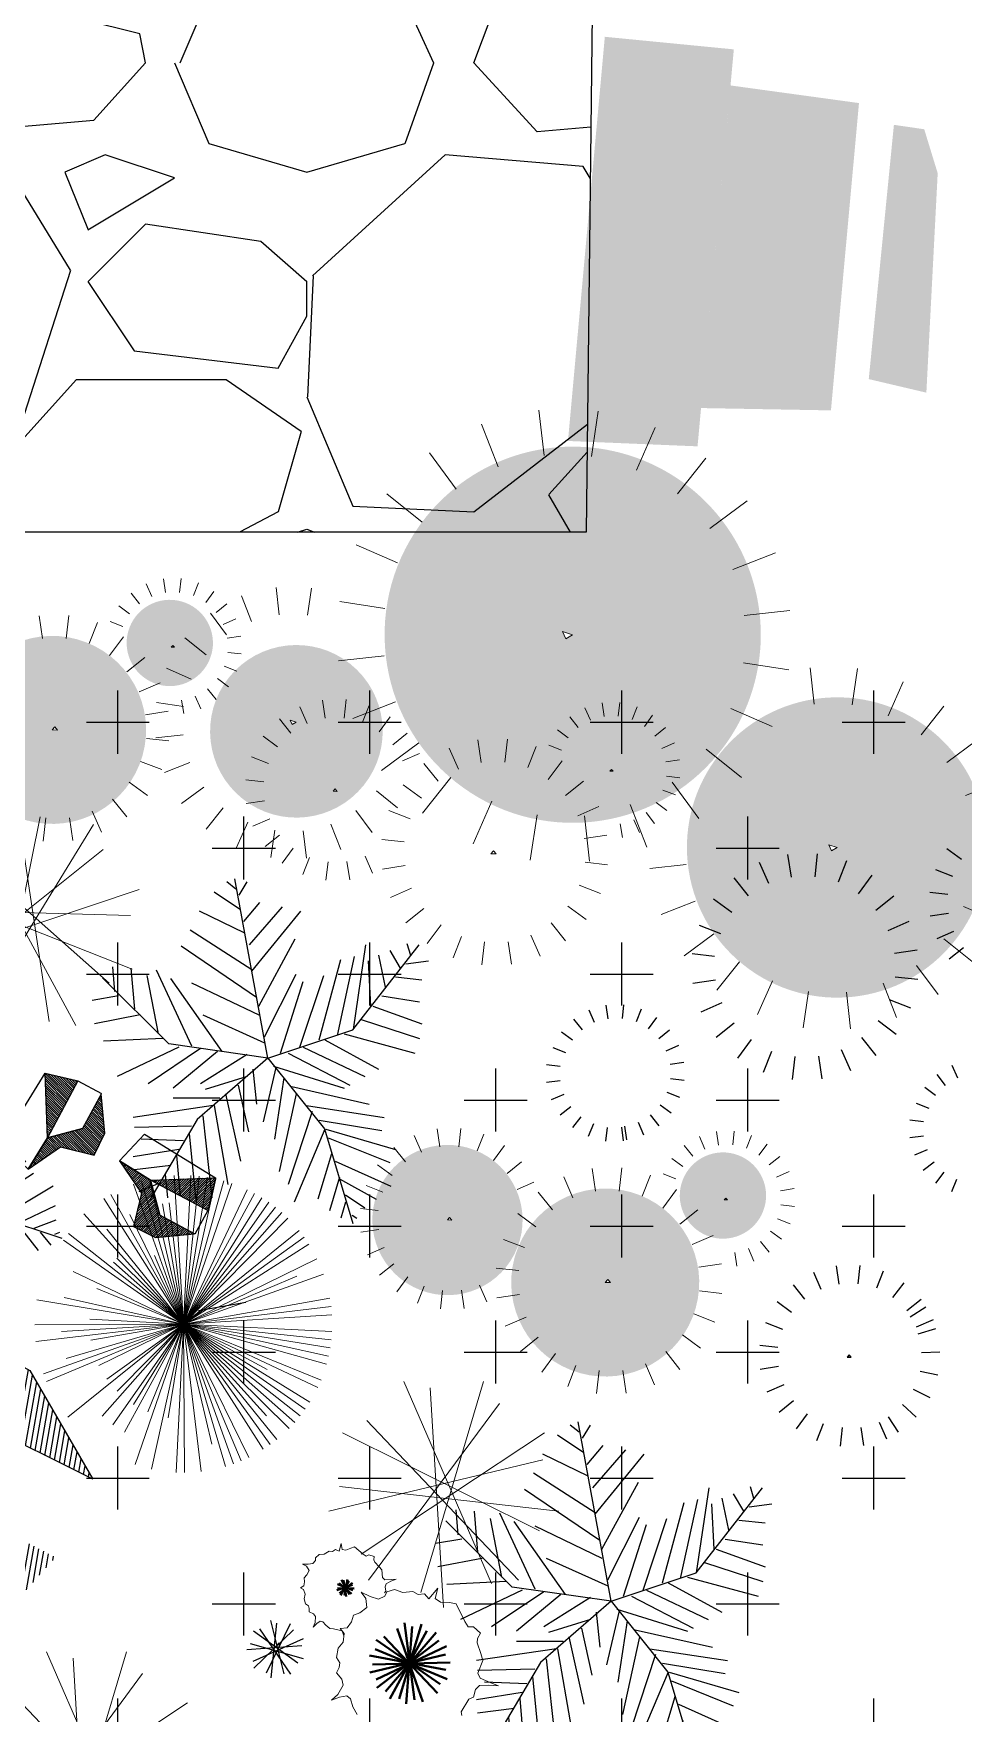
# Model space of a CAD drawing. Header units: millimetres. Extents: x 1933 to 24107, y 1228 to 18074.
# Drawn here: x 12309 to 13744, y 3024 to 5617 of the extents above; entities that cross this region are included whole.
import ezdxf

# ---------------------------------------------------------------- set-up
doc = ezdxf.new("R2010")
doc.units = ezdxf.units.MM
doc.layers.add('marc det', color=74, linetype='Continuous', lineweight=18)
doc.styles.add('ATTR', font='romans.shx', dxfattribs={"width": 0.8, "height": 0.470416})

# ---------------------------------------------------------------- blocks, each defined once
blk = doc.blocks.new('Tree Clump 1')
for p, q in [((42.83, 98.624), (42.83, 91.424)), ((28.462, 87.511), (24.83, 93.801)), ((35.416, 90.295), (33.513, 97.397)), ((50.244, 90.295), (52.148, 97.397)), ((57.198, 87.511), (60.83, 93.801)), ((22.519, 82.936), (17.374, 88.08)), ((63.142, 82.936), (68.286, 88.08)), ((17.938, 76.995), (11.653, 80.624)), ((67.722, 76.995), (74.007, 80.624)), ((14.976, 70.088), (8.057, 71.942)), ((70.684, 70.088), (77.603, 71.942)), ((6.83, 62.624), (14.03, 62.624)), ((78.83, 62.624), (71.63, 62.624)), ((0.83, 59.624), (0.83, 47.624)), ((-11.528, 45.743), (-14.699, 57.58)), ((13.188, 45.743), (16.359, 57.58)), ((70.684, 55.161), (77.603, 53.307)), ((-23.117, 41.102), (-29.17, 51.586)), ((24.777, 41.102), (30.83, 51.586)), ((-99.056, 36.519), (-101.593, 45.989)), ((-89.17, 47.624), (-89.17, 38.024)), ((-79.284, 36.519), (-76.746, 45.989)), ((67.722, 48.253), (74.007, 44.624)), ((-108.328, 32.806), (-113.17, 41.193)), ((-70.012, 32.806), (-65.17, 41.193)), ((-33.023, 33.477), (-41.596, 42.051)), ((34.683, 33.477), (43.256, 42.051)), ((63.142, 42.313), (68.286, 37.168)), ((57.198, 37.738), (60.83, 31.447)), ((-116.252, 26.706), (-123.111, 33.565)), ((-62.088, 26.706), (-55.229, 33.565)), ((-40.656, 23.576), (-51.132, 29.624)), ((42.316, 23.576), (52.792, 29.624)), ((-122.359, 18.786), (-130.739, 23.624)), ((-45.593, 12.063), (-57.125, 15.153)), ((47.253, 12.063), (58.785, 15.153)), ((-126.309, 9.575), (-135.534, 12.047)), ((-137.17, -0.376), (-127.57, -0.376)), ((-59.17, -0.376), (-47.17, -0.376)), ((60.83, -0.376), (48.83, -0.376)), ((-126.309, -10.327), (-135.534, -12.799)), ((-45.593, -12.815), (-57.125, -15.905)), ((47.253, -12.815), (58.785, -15.905)), ((-122.359, -19.538), (-130.739, -24.376)), ((-40.656, -24.328), (-51.132, -30.376)), ((42.316, -24.328), (52.792, -30.376)), ((-116.252, -27.458), (-123.111, -34.317)), ((-62.088, -27.458), (-55.229, -34.317)), ((-108.328, -33.558), (-113.17, -41.945)), ((-70.012, -33.558), (-65.17, -41.945)), ((-33.023, -34.229), (-41.596, -42.802)), ((34.683, -34.229), (43.256, -42.802)), ((-99.056, -37.271), (-101.593, -46.74)), ((-89.17, -48.376), (-89.17, -38.776)), ((-79.284, -37.271), (-76.746, -46.74)), ((-23.117, -41.854), (-29.17, -52.337)), ((24.777, -41.854), (30.83, -52.337)), ((-11.528, -46.495), (-14.699, -58.331)), ((0.83, -60.376), (0.83, -48.376)), ((13.188, -46.495), (16.359, -58.331))]:
    blk.add_line(p, q)
for points in [[(42.332, 62.85), (41.874, 61.676), (43.476, 62.263)], [(0, 0), (-0.763, -1.956), (1.907, -0.978)], [(-89.834, -0.075), (-90.444, -1.64), (-88.309, -0.857)]]:
    blk.add_lwpolyline(points, close=True)
at = {"style": 'ATTR', "width": 0.8, "flags": 9}
blk.add_attdef('ESTCODE', (0, 0), '', height=0.000432, dxfattribs=at)
blk = doc.blocks.new('fff')
at = {"color": 93}
for p, q in [((80686.8, 24306.7), (80654.6, 24332.5)), ((80799.9, 23710.9), (80683.3, 24344.1)), ((80698.9, 24286.1), (80727, 24332.5)), ((80702.9, 24234.5), (80610.4, 24296.4)), ((80715, 24193.2), (80771.3, 24260.3)), ((80735.1, 24110.7), (80851.8, 24244.8)), ((80719, 24152), (80558.1, 24229.3)), ((80743.1, 24017.9), (80916.2, 24229.3)), ((80743.1, 24023), (80525.9, 24162.3)), ((80767.3, 23894.1), (80896, 24131.3)), ((80759.2, 23925), (80493.7, 24105.5)), ((81044.9, 23790.9), (81105.3, 24069.4)), ((81099.8, 23810.9), (81333.1, 24110.8)), ((81101.3, 23811.5), (81145.5, 24110.7)), ((81189.8, 24074.6), (81213.9, 23961.1)), ((81230, 24090.1), (81266.2, 24028.2)), ((81290.4, 24115.9), (81302.4, 24074.6)), ((80260.3, 23945.6), (80252.3, 24033.3)), ((80316.6, 24028.2), (80328.7, 23883.7)), ((80405.2, 24023), (80529.9, 23754.8)), ((80787.4, 23785.7), (80900.1, 24007.5)), ((80980.5, 23775.4), (81057, 24059.1)), ((81153.6, 24054), (81161.6, 23894.1)), ((81286.3, 24043.6), (81366.8, 24054)), ((80450.1, 23760.9), (80216.8, 23994.2)), ((80373, 24002.4), (80413.2, 23796.1)), ((80638.5, 23734.2), (80457.5, 23992.1)), ((80529.9, 23976.6), (80767.3, 23863.1)), ((80843.7, 23729), (80924.2, 23981.7)), ((80912.1, 23749.6), (80996.6, 24002.4)), ((81250.1, 23997.2), (81342.7, 23986.9)), ((80272.4, 23930.2), (80179.8, 23914.7)), ((81169.6, 23894.1), (81342.7, 23832.2)), ((81201.8, 23930.2), (81334.6, 23909.5)), ((80348.8, 23863.1), (80187.9, 23832.2)), ((80570.1, 23863.1), (80787.4, 23765.1)), ((81129.4, 23847.6), (81334.6, 23780.6)), ((80429.3, 23780.6), (80220.1, 23770.3)), ((80799.9, 23710.9), (81099.8, 23810.9)), ((81000.7, 23775.4), (81189.8, 23672.3)), ((81069.1, 23796.1), (81318.5, 23729)), ((80485.6, 23749.6), (80268.4, 23646.5)), ((80562.1, 23744.5), (80377, 23620.7)), ((80799.9, 23710.9), (80450.1, 23760.9)), ((80622.4, 23734.2), (80465.5, 23605.2)), ((80799.9, 23710.9), (80550, 23494.4)), ((80727, 23723.8), (80562.1, 23620.7)), ((80799.9, 23710.9), (80999.9, 23461)), ((80871.9, 23729), (81089.2, 23615.5)), ((80924.2, 23749.6), (81141.5, 23646.5)), ((80747.2, 23672.3), (80759.2, 23548.5)), ((80827.6, 23677.4), (80783.4, 23486.6)), ((80819.6, 23682.6), (81069.1, 23605.2)), ((80727, 23646.5), (80578.2, 23600)), ((80694.9, 23615.5), (80731.1, 23450.4)), ((80855.8, 23641.3), (80823.6, 23424.7)), ((80884, 23610.4), (81157.6, 23548.5)), ((80606.3, 23543.3), (80324.7, 23502)), ((80630.5, 23569.1), (80465.5, 23569.1)), ((80610.4, 23543.3), (80658.7, 23264.7)), ((80650.6, 23584.6), (80702.9, 23347.3)), ((80900.1, 23584.6), (80839.7, 23311.2)), ((80936.3, 23543.3), (81209.9, 23502)), ((80529.9, 23471.1), (80328.7, 23465.9)), ((80550, 23494.4), (80383.4, 23211.1)), ((80570.1, 23507.2), (80602.3, 23218.3)), ((80956.4, 23522.7), (80871.9, 23264.7)), ((80980.5, 23491.7), (81201.8, 23455.6)), ((80501.7, 23419.5), (80352.8, 23424.7)), ((80521.8, 23445.3), (80546, 23208)), ((81000.7, 23460.8), (80892, 23202.8)), ((80999.9, 23461), (81099.8, 23127.8)), ((81004.7, 23460.8), (81250.1, 23388.5)), ((81012.7, 23429.8), (81230, 23342.1)), ((80485.6, 23388.5), (80324.7, 23362.8)), ((80477.6, 23367.9), (80489.7, 23223.5)), ((81024.8, 23373.1), (80976.5, 23213.2)), ((80457.5, 23331.8), (80328.7, 23316.3)), ((80437.3, 23300.9), (80445.4, 23218.3)), ((81036.9, 23347.3), (81234, 23259.6)), ((80417.2, 23269.9), (80344.8, 23239)), ((81053, 23290.5), (81016.7, 23171.9)), ((81053, 23285.4), (81181.7, 23213.2)), ((81073.1, 23202.8), (81057, 23146.1)), ((81073.1, 23228.6), (81141.5, 23182.2)), ((81097.2, 23156.4), (81113.3, 23146.1))]:
    blk.add_line(p, q, dxfattribs=at)
at = {"color": 93, "style": 'ATTR', "width": 0.8, "flags": 9}
blk.add_attdef('ESTCODE', (80799.9, 23710.9), '', height=0.00304, dxfattribs=at)
blk = doc.blocks.new('pzzzzzzzzz')
at = {"layer": 'marc det', "color": 85, "lineweight": 0}
for p, q in [((-11.9, 110.3), (16.9, -81.7)), ((56.1, 92.1), (-45.3, -73.5)), ((-29.4, -91.4), (9.2, 98.8)), ((-75.6, 80.6), (69.9, -48)), ((40.6, -85.3), (-52.1, 85.3)), ((-87.1, -51.1), (64.8, 69.8)), ((90.3, -35.5), (-90.3, 35.5)), ((96.4, 34.5), (-87.6, -27.2)), ((-105.3, 16.8), (88.8, 11.8))]:
    blk.add_line(p, q, dxfattribs=at)
blk = doc.blocks.new('stoun')
at = {"color": 49, "lineweight": -2}
for p, q in [((98342.5, 26377.7), (98557.9, 26728.3)), ((98569.6, 26407.8), (98557.4, 26728.3)), ((98675.1, 26608.8), (98557.4, 26726.5)), ((98679, 26616.2), (98569.8, 26725.4)), ((98682.9, 26623.7), (98584.6, 26722)), ((98671.2, 26601.4), (98557.9, 26714.7)), ((98667.3, 26593.9), (98558.3, 26702.9)), ((98663.4, 26586.5), (98558.8, 26691.1)), ((98659.5, 26579.1), (98559.2, 26679.3)), ((98655.6, 26571.6), (98559.7, 26667.5)), ((98651.7, 26564.2), (98560.1, 26655.7)), ((98647.8, 26556.8), (98560.6, 26644)), ((98686.8, 26631.1), (98599.4, 26718.5)), ((98690.7, 26638.5), (98614.1, 26715.1)), ((98694.6, 26646), (98628.9, 26711.7)), ((98698.5, 26653.4), (98643.6, 26708.3)), ((98702.4, 26660.8), (98658.4, 26704.8)), ((98706.3, 26668.3), (98673.2, 26701.4)), ((98710.2, 26675.7), (98687.9, 26698)), ((98714.1, 26683.1), (98702.7, 26694.5)), ((98718, 26690.6), (98717.5, 26691.1)), ((98718.2, 26690.9), (98835.7, 26626.9)), ((98643.9, 26549.3), (98561, 26632.2)), ((98640, 26541.9), (98561.5, 26620.4)), ((98636.1, 26534.5), (98561.9, 26608.6)), ((98632.2, 26527), (98562.4, 26596.8)), ((98628.3, 26519.6), (98562.8, 26585)), ((98624.4, 26512.2), (98563.3, 26573.3)), ((98620.5, 26504.7), (98563.7, 26561.5)), ((98845.1, 26506.8), (98796.6, 26555.3)), ((98844, 26519.2), (98800.6, 26562.6)), ((98842.9, 26531.7), (98804.6, 26570)), ((98841.8, 26544.1), (98808.6, 26577.3)), ((98840.7, 26556.5), (98812.6, 26584.6)), ((98839.6, 26569), (98816.6, 26592)), ((98838.5, 26581.4), (98820.6, 26599.3)), ((98837.4, 26593.8), (98824.6, 26606.6)), ((98836.3, 26606.3), (98828.6, 26614)), ((98835.2, 26618.7), (98832.6, 26621.3)), ((98616.6, 26497.3), (98564.2, 26549.7)), ((98612.7, 26489.9), (98564.6, 26537.9)), ((98608.8, 26482.4), (98565.1, 26526.1)), ((98604.9, 26475), (98565.5, 26514.3)), ((98601, 26467.6), (98566, 26502.6)), ((98597.1, 26460.1), (98566.4, 26490.8)), ((98593.2, 26452.7), (98566.9, 26479)), ((98833.3, 26394), (98752.6, 26474.6)), ((98837, 26401.6), (98756.6, 26481.9)), ((98840.7, 26409.2), (98760.6, 26489.3)), ((98844.4, 26416.8), (98764.6, 26496.6)), ((98848.2, 26424.4), (98768.6, 26503.9)), ((98851.7, 26432.2), (98772.6, 26511.3)), ((98850.6, 26444.7), (98776.6, 26518.6)), ((98849.5, 26457.1), (98780.6, 26525.9)), ((98848.4, 26469.5), (98784.6, 26533.3)), ((98847.3, 26482), (98788.6, 26540.6)), ((98846.2, 26494.4), (98792.6, 26548)), ((98473.4, 26254.3), (98569.6, 26407.8)), ((98601.5, 26342.4), (98556.7, 26387.2)), ((98608.2, 26347), (98561.1, 26394.2)), ((98615, 26351.6), (98565.4, 26401.1)), ((98589.3, 26445.3), (98567.3, 26467.2)), ((98585.4, 26437.8), (98567.8, 26455.4)), ((98581.5, 26430.4), (98568.2, 26443.6)), ((98577.6, 26423), (98568.7, 26431.9)), ((98573.7, 26415.5), (98569.1, 26420.1)), ((98569.6, 26407.8), (98741.6, 26454.3)), ((98569.8, 26408.1), (98569.6, 26408.3)), ((98621.7, 26356.2), (98570, 26407.9)), ((98628.4, 26360.8), (98578.9, 26410.3)), ((98638.2, 26362.3), (98587.8, 26412.7)), ((98653.2, 26358.7), (98596.8, 26415.1)), ((98668.1, 26355.1), (98605.7, 26417.5)), ((98683.1, 26351.5), (98614.6, 26420)), ((98698, 26347.8), (98623.5, 26422.4)), ((98713, 26344.2), (98632.4, 26424.8)), ((98728, 26340.6), (98641.4, 26427.2)), ((98742.9, 26337), (98650.3, 26429.6)), ((98757.9, 26333.3), (98659.2, 26432)), ((98772.8, 26329.7), (98668.1, 26434.4)), ((98787.8, 26326.1), (98677.1, 26436.8)), ((98799.8, 26325.4), (98686, 26439.2)), ((98803.5, 26333), (98694.9, 26441.7)), ((98807.2, 26340.7), (98703.8, 26444.1)), ((98811, 26348.3), (98712.7, 26446.5)), ((98814.7, 26355.9), (98721.7, 26448.9)), ((98818.4, 26363.5), (98730.6, 26451.3)), ((98822.1, 26371.1), (98739.5, 26453.7)), ((98825.8, 26378.7), (98744.6, 26459.9)), ((98829.6, 26386.3), (98748.6, 26467.3)), ((98473.4, 26254.3), (98342.5, 26377.7)), ((98527.6, 26291.6), (98508.7, 26310.5)), ((98534.3, 26296.2), (98513, 26317.5)), ((98541.1, 26300.8), (98517.4, 26324.5)), ((98547.8, 26305.4), (98521.8, 26331.4)), ((98554.5, 26310), (98526.1, 26338.4)), ((98561.2, 26314.7), (98530.5, 26345.4)), ((98567.9, 26319.3), (98534.9, 26352.3)), ((98574.6, 26323.9), (98539.2, 26359.3)), ((98581.4, 26328.5), (98543.6, 26366.3)), ((98588.1, 26333.1), (98548, 26373.2)), ((98594.8, 26337.7), (98552.3, 26380.2)), ((98473.9, 26254.6), (98473.7, 26254.8)), ((98480.6, 26259.3), (98478.1, 26261.8)), ((98487.3, 26263.9), (98482.5, 26268.7)), ((98494, 26268.5), (98486.8, 26275.7)), ((98500.8, 26273.1), (98491.2, 26282.7)), ((98507.5, 26277.7), (98495.6, 26289.6)), ((98514.2, 26282.3), (98499.9, 26296.6)), ((98520.9, 26287), (98504.3, 26303.6))]:
    blk.add_line(p, q, dxfattribs=at)
for points in [[(98557.4, 26728.3), (98718.2, 26690.9), (98569.6, 26407.8), (98557.4, 26728.3)], [(98473.4, 26254.3), (98632.6, 26363.7), (98798.8, 26323.4), (98851.7, 26431.7), (98834.7, 26625.1), (98741.6, 26454.3), (98569.6, 26407.8), (98473.4, 26254.3)]]:
    blk.add_lwpolyline(points, dxfattribs=at)

msp = doc.modelspace()

# ---------------------------------------------------------------- hatches: boundary and pattern name
at = {"true_color": 0x333234}
h = msp.add_hatch(dxfattribs=at)
h.set_pattern_fill('GRAVEL', color=250, scale=35, style=0)
h.set_pattern_definition([(228.0128, (3586.27, 2899.596), (-7112, -8001), [119.603, -11840.67]), (184.96974, (3506.26, 2810.696), (10668, 889.00005), [205.242, -20318.917]), (132.51045, (3301.79, 2792.916), (8890, -9779), [144.719, -14327.153]), (267.2737, (2955.08, 2570.666), (889, 17780), [186.902, -18503.253]), (292.83365, (2946.19, 2383.976), (-4445, 10668), [183.272, -18143.933]), (357.2737, (3017.31, 2215.066), (-17780, 889), [186.902, -18503.253]), (37.69424, (3204, 2206.176), (-11557, -8890), [247.168, -24469.59]), (72.25533, (3399.58, 2357.306), (6223, 19558), [233.352, -23101.84]), (121.42957, (3470.7, 2579.556), (-7112, 11557), [187.535, -18565.94]), (175.23636, (3372.91, 2739.576), (9779, -889), [214.1, -10490.878]), (222.39744, (3159.55, 2757.356), (-10668, -9779), [276.877, -27410.87]), (138.8141, (3835.19, 2561.776), (-6223, 5334), [94.5, -9355.698]), (171.46923, (3764.07, 2624.006), (11557, -1778), [179.789, -17799.124]), (225, (3586.3, 2650.7), (-1e-13, -889), [125.723, -1131.51]), (203.1986, (3524.04, 2757.36), (4445, 1778), [67.704, -6702.718]), (291.8014, (3461.81, 2730.69), (-889, 2667), [95.75, -4691.664]), (30.9638, (3497.37, 2641.79), (2667, 1778), [155.51, -5028.204]), (161.565, (3630.72, 2721.8), (1778, -889), [112.45, -2698.814]), (16.38954, (2946.19, 2730.686), (8890, 2667), [157.53, -15595.59]), (70.3462, (3097.32, 2775.136), (-3556, -9779), [132.16, -13083.775]), (293.1986, (3630.72, 2899.6), (-1778, 4445), [135.408, -6635.014]), (343.61046, (3684.06, 2775.136), (-8890, 2667), [157.53, -15595.59]), (339.44395, (2946.19, 2179.51), (-4445, 1778), [151.912, -7443.707]), (294.77514, (3088.43, 2126.166), (-4445, 9779), [127.285, -12601.258]), (66.8014, (3639.61, 2010.6), (1778, 4445), [135.408, -6635.014]), (17.35402, (3692.95, 2135.056), (-11557, -3556), [149.024, -14753.332]), (69.44395, (3204, 2010.6), (-1778, -4445), [75.956, -7519.663]), (101.31, (3586.27, 2010.6), (-889, 3556), [45.33, -4487.7]), (165.9638, (3577.38, 2055.05), (2667, -889), [183.27, -3482.17]), (186.009, (3399.58, 2099.496), (8890, 889), [169.843, -16814.478]), (303.69, (3497.37, 2561.78), (-889, 1778), [128.213, -3077.12]), (353.15723, (3568.49, 2455.096), (15113, -1778), [223.845, -22160.603]), (60.9454, (3790.74, 2428.43), (-3556, -6223), [91.528, -9061.287]), (90, (3835.2, 2508.4), (-889, 889), [53.34, -835.66]), (120.25644, (3381.8, 2126.166), (3556, -6223), [123.503, -12226.88]), (48.0128, (3319.57, 2232.846), (7112, 8001), [239.205, -11721.067]), (0, (3479.6, 2410.65), (889, 889), [231.14, -657.86]), (325.30485, (3710.73, 2410.646), (8890, -6223), [140.563, -13915.76]), (254.0546, (3826.3, 2330.64), (-889, -3556), [129.44, -6342.578]), (207.64598, (3790.74, 2206.176), (-16891, -8890), [210.75, -20864.363]), (175.42608, (3604.05, 2108.386), (-11557, 889), [222.96, -22073.046])])
h.paths.add_polyline_path([(12447.5, 5685.7), (9448.4, 5685.7), (9448.4, 4847.8), (13162, 4847.8), (13251.9, 12625.1), (12447.5, 12625.1)])
h = msp.add_hatch(color=30)
h.paths.add_polyline_path([(13134, 4988.6), (13334, 4980.3), (13390, 5593.1), (13190.9, 5612.5)])
h.paths.add_polyline_path([(13339.4, 5039.4), (13539.9, 5035.8), (13583.2, 5510.2), (13384.9, 5537.4)])
msp.add_hatch(color=30).paths.add_polyline_path([(13598.3, 5084.1), (13687.2, 5063.2), (13704.7, 5401.9), (13683.9, 5469.8), (13637.1, 5476.6)])
at = {"lineweight": -2}
h = msp.add_hatch(dxfattribs=at)
h.set_pattern_fill('ANSI31', color=254, scale=2.52, angle=305.0418, style=0)
h.set_pattern_definition([(260.041842, (-11869.347, -26630.309), (-7.8804593, 1.3836046), [])])
h.paths.add_polyline_path([(11765.3, 2819.3), (11824.5, 2945), (11750.7, 3025)])
h.paths.add_polyline_path([(11151.5, 2926.8), (11431.8, 3046.1), (11485.7, 3275.9), (11407.2, 3108.2), (11291.2, 3118)])
h.paths.add_polyline_path([(12233.1, 3142.7), (12343.1, 3265.4), (12059.4, 3411.7)])
h.paths.add_polyline_path([(11892.7, 3482), (12085.5, 3483.8), (12198.3, 3612), (12303.6, 3553.9), (12400.6, 3386), (12226.6, 3472.3), (12059.4, 3411.7)])
h.paths.add_polyline_path([(9782.3, 3575.5), (10087.7, 3836.9), (10326, 3803.2), (10184.9, 3810.6)])
h.paths.add_polyline_path([(10128.9, 3340.2), (10307.6, 3568.3), (10419.1, 3642.4), (10371.1, 3489)])
h.paths.add_polyline_path([(10729.8, 3397.4), (10625.8, 3454.2), (10543.8, 3411.4), (10378.2, 3397.4), (10379.6, 3169.6), (10186.6, 3016.5), (10390.3, 3007.9), (10537.7, 3295.6)])
h.paths.add_polyline_path([(10626.4, 2699.5), (10614.9, 2972.6), (10721.7, 3038.1), (10715.4, 3154.8), (10783.1, 3260.4), (10836.4, 3123.3)])
at = {"lineweight": 25}
h = msp.add_hatch(dxfattribs=at)
h.set_pattern_fill('AR-CONC', color=151, scale=0.875, angle=54.9848, style=0)
h.set_pattern_definition([(104.98479, (-24165.4, -68953.65), (102.89173, 122.55552), [16.66875, -183.35625]), (49.9848, (-24165.4, -68953.65), (-154.61028, 70.66786), [13.335, -146.685]), (155.4358, (-24156.82, -68943.44), (-51.7176, 193.2234), [14.16625, -155.82875]), (101.169, (-24201.8, -68928.14), (166.22913, 173.1538), [25.0031, -275.0344]), (151.6204, (-24187.95, -68913.71), (-58.1178, 294.3546), [21.2494, -233.7431]), (46.1688, (-24201.8, -68928.14), (-58.1173, 294.3547), [20.0025, -220.0275]), (75.98479, (-24179.95, -68916.32), (149.40723, 57.30657), [16.66875, -183.35625]), (20.9848, (-24179.95, -68916.32), (-100.96474, 136.76405), [13.335, -146.685]), (126.4362, (-24167.5, -68911.54), (48.442, 194.07053), [14.16625, -155.82875]), (92.48479, (-24165.396, -68953.65), (-59.043542, 44.665888), [0, -144.907, 0, -148.9075, 0, -147.24062]), (62.48479, (-24165.396, -68953.65), (-38.24376, 98.18225), [0, -84.8995, 0, -141.57325, 0, -56.118125]), (22.48479, (-24193.834, -68994.24), (72.18128, 94.29135), [0, -55.5625, 0, -173.355, 0, -230.02875]), (12.48479, (-24206.59, -69012.44), (56.14991, 118.91891), [0, -72.23125, 0, -115.1255, 0, -163.35375])])
edge = h.paths.add_edge_path()
edge.add_ellipse((12424.7, 3228.1), major_axis=(-128.4, 128.4), ratio=1, start_angle=225, end_angle=585)
h = msp.add_hatch(dxfattribs=at)
h.set_pattern_fill('AR-CONC', color=6, scale=0.875, angle=54.9848, style=0)
h.set_pattern_definition([(104.98479, (-24059.57, -68946.86), (102.89173, 122.55552), [16.66875, -183.35625]), (49.9848, (-24059.57, -68946.86), (-154.61028, 70.66786), [13.335, -146.685]), (155.4358, (-24051, -68936.65), (-51.7176, 193.2234), [14.16625, -155.82875]), (101.169, (-24095.97, -68921.36), (166.22913, 173.1538), [25.0031, -275.0344]), (151.6204, (-24082.12, -68906.93), (-58.1178, 294.3546), [21.2494, -233.7431]), (46.1688, (-24095.97, -68921.36), (-58.1173, 294.3547), [20.0025, -220.0275]), (75.98479, (-24074.12, -68909.53), (149.40723, 57.30657), [16.66875, -183.35625]), (20.9848, (-24074.12, -68909.53), (-100.96474, 136.76405), [13.335, -146.685]), (126.4362, (-24061.67, -68904.76), (48.442, 194.07053), [14.16625, -155.82875]), (92.48479, (-24059.57, -68946.864), (-59.043542, 44.665888), [0, -144.907, 0, -148.9075, 0, -147.24062]), (62.48479, (-24059.57, -68946.86), (-38.24376, 98.18225), [0, -84.8995, 0, -141.57325, 0, -56.118125]), (22.48479, (-24088.006, -68987.455), (72.18128, 94.29135), [0, -55.5625, 0, -173.355, 0, -230.02875]), (12.48479, (-24100.76, -69005.66), (56.14991, 118.91891), [0, -72.23125, 0, -115.1255, 0, -163.35375])])
edge = h.paths.add_edge_path()
edge.add_ellipse((12530.6, 3234.9), major_axis=(128.4, 128.4), ratio=1, start_angle=315, end_angle=675)
h = msp.add_hatch(dxfattribs=at)
h.set_pattern_fill('AR-CONC', color=41, scale=0.875, angle=54.9848, style=0)
h.set_pattern_definition([(104.98479, (-23841.74, -69254.85), (102.89173, 122.55552), [16.66875, -183.35625]), (49.9848, (-23841.74, -69254.85), (-154.61028, 70.66786), [13.335, -146.685]), (155.4358, (-23833.17, -69244.64), (-51.7176, 193.2234), [14.16625, -155.82875]), (101.169, (-23878.15, -69229.34), (166.22913, 173.1538), [25.0031, -275.0344]), (151.6204, (-23864.3, -69214.92), (-58.1178, 294.3546), [21.2494, -233.7431]), (46.1688, (-23878.15, -69229.34), (-58.1173, 294.3547), [20.0025, -220.0275]), (75.98479, (-23856.3, -69217.52), (149.40723, 57.30657), [16.66875, -183.35625]), (20.9848, (-23856.3, -69217.52), (-100.96474, 136.76405), [13.335, -146.685]), (126.4362, (-23843.84, -69212.74), (48.442, 194.07053), [14.16625, -155.82875]), (92.48479, (-23841.743, -69254.85), (-59.043542, 44.665888), [0, -144.907, 0, -148.9075, 0, -147.24062]), (62.48479, (-23841.74, -69254.85), (-38.24376, 98.18225), [0, -84.8995, 0, -141.57325, 0, -56.118125]), (22.48479, (-23870.18, -69295.44), (72.18128, 94.29135), [0, -55.5625, 0, -173.355, 0, -230.02875]), (12.48479, (-23882.93, -69313.64), (56.14991, 118.91891), [0, -72.23125, 0, -115.1255, 0, -163.35375])])
edge = h.paths.add_edge_path()
edge.add_ellipse((12748.4, 2926.9), major_axis=(-128.4, 128.4), ratio=1, start_angle=225, end_angle=585)
at = {"layer": 'marc det'}
h = msp.add_hatch(color=82, dxfattribs=at)
edge = h.paths.add_edge_path()
edge.add_ellipse((12714.8, 4540.4), major_axis=(94.2, 94.2), ratio=1, start_angle=276.3848, end_angle=456.3848)
edge.add_ellipse((12714.8, 4540.4), major_axis=(-94.2, 94.2), ratio=1, start_angle=6.3848, end_angle=186.3848)
h.paths.add_polyline_path([(12708.3, 4550.8), (12705.2, 4557.6), (12714.7, 4554.5)], flags=16)
edge = h.paths.add_edge_path()
edge.add_ellipse((13141.3, 4689.5), major_axis=(-205.3, 205.3), ratio=1, start_angle=186.3848, end_angle=366.3848)
edge.add_ellipse((13141.3, 4689.5), major_axis=(205.3, 205.3), ratio=1, start_angle=96.3848, end_angle=276.3848)
h.paths.add_polyline_path([(13125.5, 4694.7), (13141.3, 4689.5), (13130.6, 4683.3)], flags=16)
edge = h.paths.add_edge_path()
edge.add_ellipse((13549.4, 4361.1), major_axis=(163.9, 163.9), ratio=1, start_angle=276.3848, end_angle=456.3848)
edge.add_ellipse((13549.4, 4361.1), major_axis=(-163.9, 163.9), ratio=1, start_angle=6.3848, end_angle=186.3848)
h.paths.add_polyline_path([(13541, 4356.2), (13536.8, 4365.3), (13549.4, 4361.1)], flags=16)
h = msp.add_hatch(color=93, dxfattribs=at)
edge = h.paths.add_edge_path()
edge.add_ellipse((12519.4, 4676.8), major_axis=(47.1, 47.1), ratio=1, start_angle=113.5893, end_angle=293.5893)
edge.add_ellipse((12519.4, 4676.8), major_axis=(-47.1, 47.1), ratio=1, start_angle=203.5893, end_angle=383.5893)
h.paths.add_polyline_path([(12524, 4672.8), (12526.5, 4670), (12521.5, 4670.1)], flags=16)
edge = h.paths.add_edge_path()
edge.add_ellipse((12337.7, 4542.6), major_axis=(102.6, 102.6), ratio=1, start_angle=113.5893, end_angle=293.5893)
edge.add_ellipse((12337.7, 4542.6), major_axis=(102.6, 102.6), ratio=1, start_angle=293.5893, end_angle=473.5893)
h.paths.add_polyline_path([(12346.1, 4542.4), (12337.7, 4542.6), (12341.9, 4547.1)], flags=16)
edge = h.paths.add_edge_path()
edge.add_ellipse((12094.2, 4639), major_axis=(-82, 82), ratio=1, start_angle=23.5893, end_angle=203.5893)
edge.add_ellipse((12094.2, 4639), major_axis=(82, 82), ratio=1, start_angle=293.5893, end_angle=473.5893)
h.paths.add_polyline_path([(12097.6, 4642.6), (12100.9, 4638.9), (12094.2, 4639)], flags=16)
h = msp.add_hatch(color=93, dxfattribs=at)
edge = h.paths.add_edge_path()
edge.add_ellipse((13373.2, 3823.8), major_axis=(-47.1, 47.1), ratio=1, start_angle=23.5893, end_angle=203.5893)
edge.add_ellipse((13373.2, 3823.8), major_axis=(47.1, 47.1), ratio=1, start_angle=293.5893, end_angle=473.5893)
h.paths.add_polyline_path([(13377.8, 3819.8), (13380.3, 3817), (13375.3, 3817.1)], flags=16)
edge = h.paths.add_edge_path()
edge.add_ellipse((13191.5, 3689.5), major_axis=(102.6, 102.6), ratio=1, start_angle=113.5893, end_angle=293.5893)
edge.add_ellipse((13191.5, 3689.5), major_axis=(-102.6, 102.6), ratio=1, start_angle=203.5893, end_angle=383.5893)
h.paths.add_polyline_path([(13199.8, 3689.4), (13191.5, 3689.5), (13195.7, 3694.1)], flags=16)
edge = h.paths.add_edge_path()
edge.add_ellipse((12948, 3786), major_axis=(82, 82), ratio=1, start_angle=113.5893, end_angle=293.5893)
edge.add_ellipse((12948, 3786), major_axis=(-82, 82), ratio=1, start_angle=203.5893, end_angle=383.5893)
h.paths.add_polyline_path([(12951.3, 3789.6), (12954.6, 3785.9), (12948, 3786)], flags=16)

# ---------------------------------------------------------------- linework, layer by layer
at = {"color": 82}
for p, q in [((12439.2, 4505.9), (12439.2, 4603.2)), ((12828.1, 4505.9), (12828.1, 4603.2)), ((13217.1, 4505.9), (13217.1, 4603.2)), ((13606, 4505.9), (13606, 4603.2)), ((12390.6, 4554.5), (12487.8, 4554.5)), ((12779.5, 4554.5), (12876.7, 4554.5)), ((13168.4, 4554.5), (13265.7, 4554.5)), ((13557.4, 4554.5), (13654.6, 4554.5)), ((12633.7, 4311.5), (12633.7, 4408.7)), ((13411.5, 4311.5), (13411.5, 4408.7)), ((12585, 4360.1), (12682.3, 4360.1)), ((13362.9, 4360.1), (13460.1, 4360.1)), ((13741.5, 4342.6), (13719, 4359.2)), ((13443.8, 4305.3), (13429.7, 4337.8)), ((13478.9, 4315.5), (13473.6, 4350.4)), ((13515.4, 4315.7), (13519.4, 4351.3)), ((13563.8, 4340.3), (13551, 4307.7)), ((13412.5, 4286.5), (13390.5, 4314.1)), ((13582.6, 4289.4), (13603.8, 4318.2)), ((13701.3, 4327.1), (13727.4, 4316.9)), ((13386.8, 4260.5), (13358.8, 4281.2)), ((13609.1, 4264.4), (13636.8, 4286.5)), ((13720.2, 4288.5), (13692.5, 4291.6)), ((13721.2, 4259.2), (13693.2, 4255)), ((13336.7, 4241.1), (13369.3, 4228.3)), ((13628, 4233.1), (13660.4, 4247.3)), ((13729.3, 4231.2), (13703.4, 4219.9)), ((12439.2, 4117), (12439.2, 4214.2)), ((12828.1, 4117), (12828.1, 4214.2)), ((13217.1, 4117), (13217.1, 4214.2)), ((13638.2, 4198), (13673.1, 4203.3)), ((13744.4, 4206.2), (13722.2, 4188.5)), ((13360.3, 4192.8), (13325.7, 4196.7)), ((12390.6, 4165.6), (12487.8, 4165.6)), ((12779.5, 4165.6), (12876.7, 4165.6)), ((13168.4, 4165.6), (13265.7, 4165.6)), ((13361.5, 4156.3), (13326.5, 4151)), ((13639.3, 4161.5), (13674, 4157.6)), ((13663, 4113.2), (13630.3, 4126)), ((13371.7, 4121.2), (13339.2, 4107)), ((13390.5, 4089.9), (13362.8, 4067.8)), ((13612.8, 4093.8), (13640.8, 4073.1)), ((13417, 4064.9), (13395.8, 4036.1)), ((13435.8, 4014), (13448.6, 4046.6)), ((13555.8, 4049), (13569.9, 4016.6)), ((13587.1, 4067.8), (13609.1, 4040.2)), ((12633.7, 3922.5), (12633.7, 4019.8)), ((13022.6, 3922.5), (13022.6, 4019.8)), ((13411.5, 3922.5), (13411.5, 4019.8)), ((13484.2, 4038.6), (13480.2, 4003)), ((13520.7, 4038.8), (13526, 4003.9)), ((12585, 3971.1), (12682.3, 3971.1)), ((12974, 3971.1), (13071.2, 3971.1)), ((13362.9, 3971.1), (13460.1, 3971.1)), ((12439.2, 3728.1), (12439.2, 3825.3)), ((12828.1, 3728.1), (12828.1, 3825.3)), ((13217.1, 3728.1), (13217.1, 3825.3)), ((13606, 3728.1), (13606, 3825.3)), ((12390.6, 3776.7), (12487.8, 3776.7)), ((12779.5, 3776.7), (12876.7, 3776.7)), ((13168.4, 3776.7), (13265.7, 3776.7)), ((13557.4, 3776.7), (13654.6, 3776.7)), ((13552.8, 3687.1), (13548.6, 3715.1)), ((13582, 3687.3), (13585.2, 3715.8)), ((13499.7, 3664), (13482.1, 3686)), ((13524.7, 3679), (13513.4, 3704.9)), ((13620.7, 3707), (13610.4, 3680.9)), ((13635.7, 3666.2), (13652.7, 3689.3)), ((13479.1, 3643.1), (13456.7, 3659.7)), ((13657, 3646.3), (13679.1, 3663.9)), ((12633.7, 3533.6), (12633.7, 3630.8)), ((13022.6, 3533.6), (13022.6, 3630.8)), ((13411.5, 3533.6), (13411.5, 3630.8)), ((13662.3, 3636.7), (13686.2, 3652)), ((13672, 3621.2), (13698, 3632.6)), ((13439, 3627.6), (13465.1, 3617.4)), ((13674.7, 3610.3), (13701.7, 3618.8)), ((12585, 3582.2), (12682.3, 3582.2)), ((12974, 3582.2), (13071.2, 3582.2)), ((13362.9, 3582.2), (13460.1, 3582.2)), ((13457.9, 3589), (13430.2, 3592.1)), ((13679.5, 3581.5), (13708.1, 3582.8)), ((13458.8, 3559.7), (13430.9, 3555.5)), ((13568, 3578), (13564.7, 3574.4)), ((13564.7, 3574.4), (13571.3, 3574.2)), ((13571.3, 3574.2), (13568, 3578)), ((13467, 3531.7), (13441, 3520.4)), ((13704.9, 3546.3), (13677.6, 3552.4)), ((13482, 3506.7), (13459.9, 3489)), ((13650.6, 3501), (13671.5, 3481.9)), ((13667, 3525.1), (13692.5, 3511.9)), ((13503.3, 3486.7), (13486.3, 3463.6)), ((13628.2, 3482.2), (13643.5, 3458.4)), ((13518.3, 3445.9), (13528.6, 3472)), ((13557, 3465.6), (13553.9, 3437.1)), ((13586.2, 3465.8), (13590.4, 3437.8)), ((13614.3, 3473.9), (13625.6, 3448)), ((12439.2, 3339.1), (12439.2, 3436.3)), ((12828.1, 3339.1), (12828.1, 3436.3)), ((13217.1, 3339.1), (13217.1, 3436.3)), ((13606, 3339.1), (13606, 3436.3)), ((12390.6, 3387.7), (12487.8, 3387.7)), ((12779.5, 3387.7), (12876.7, 3387.7)), ((13168.4, 3387.7), (13265.7, 3387.7)), ((13557.4, 3387.7), (13654.6, 3387.7)), ((12633.7, 3144.6), (12633.7, 3241.9)), ((13022.6, 3144.6), (13022.6, 3241.9)), ((13411.5, 3144.6), (13411.5, 3241.9)), ((12585, 3193.3), (12682.3, 3193.3)), ((12974, 3193.3), (13071.2, 3193.3)), ((13362.9, 3193.3), (13460.1, 3193.3)), ((12439.2, 2950.2), (12439.2, 3047.4)), ((12828.1, 2950.2), (12828.1, 3047.4)), ((13217.1, 2950.2), (13217.1, 3047.4)), ((13606, 2950.2), (13606, 3047.4))]:
    msp.add_line(p, q, dxfattribs=at)
at = {"color": 62}
for p, q in [((13175.1, 4090.7), (13166.6, 4110.2)), ((13196.1, 4096.8), (13192.9, 4117.8)), ((13218, 4097), (13220.4, 4118.3)), ((13247, 4111.7), (13239.4, 4092.1)), ((13258.3, 4081.2), (13271.1, 4098.4)), ((13140.9, 4063.8), (13124, 4076.2)), ((13156.3, 4079.4), (13143.1, 4096)), ((13274.3, 4066.2), (13290.8, 4079.4)), ((13110.8, 4052.2), (13130.3, 4044.5)), ((13285.5, 4047.4), (13305, 4055.9)), ((13122, 4023), (13100.9, 4025.7)), ((13291.7, 4026.4), (13312.6, 4029.5)), ((13735.7, 4005.1), (13727.2, 4024.6)), ((13122.1, 4001.1), (13101, 3998.2)), ((13292.4, 4004.4), (13313.1, 4002.1)), ((13716.9, 3993.9), (13703.7, 4010.4)), ((13127.7, 3979.9), (13108.2, 3971.8)), ((13306.5, 3975.4), (13287, 3983.1)), ((13701.5, 3978.2), (13684.6, 3990.6)), ((13138.5, 3960.8), (13121.9, 3948)), ((13141.4, 3928.6), (13154.2, 3945.4)), ((13261, 3948.2), (13274.2, 3931.6)), ((13276.4, 3963.8), (13293.3, 3951.4)), ((13671.4, 3966.6), (13690.9, 3958.9)), ((13173.2, 3934.3), (13165.2, 3915)), ((13194.4, 3929), (13191.7, 3907.9)), ((13216.4, 3929.1), (13219.2, 3908)), ((13221.2, 3930.8), (13224.4, 3909.8)), ((13242.2, 3936.9), (13250.7, 3917.5)), ((13682.6, 3937.4), (13661.5, 3940.1)), ((13682.7, 3915.5), (13661.6, 3912.7)), ((13688.3, 3894.3), (13668.8, 3886.2)), ((13699.1, 3875.2), (13682.5, 3862.4)), ((13702, 3843.1), (13714.8, 3859.8)), ((13733.8, 3848.7), (13725.8, 3829.4))]:
    msp.add_line(p, q, dxfattribs=at)
at = {"color": 62, "lineweight": -2}
msp.add_line((12637, 3658.8), (12563.5, 3645.9), dxfattribs=at)
at = {"color": 3}
for p, q in [((12675, 3167.8), (12695.6, 3085.4)), ((12675.8, 3079.2), (12684.6, 3163.6)), ((12725.3, 3139.3), (12647.8, 3104.7)), ((12648.5, 3152.1), (12717.2, 3102.3)), ((12649, 3094.3), (12710.1, 3153.3)), ((12706.1, 3084.8), (12658.5, 3155.2)), ((12705.3, 3162.7), (12668.2, 3086.3)), ((12638.2, 3123.1), (12723, 3129.1)), ((12725.6, 3108.5), (12644, 3131.9))]:
    msp.add_line(p, q, dxfattribs=at)
msp.add_lwpolyline([(12447.5, 12625.1), (13251.9, 12625.1), (13162, 4847.8), (9448.4, 4847.8), (9448.4, 5685.7), (12447.5, 5685.7), (12447.5, 12625.1)])
at = {"color": 36, "lineweight": -2}
msp.add_lwpolyline([(11892.7, 3482), (12085.5, 3483.8), (12198.3, 3612), (12303.6, 3553.9), (12400.6, 3386), (12226.6, 3472.3), (12059.4, 3411.7), (11892.7, 3482)], dxfattribs=at)
at = {"color": 3}
msp.add_lwpolyline([(12688.9, 3126.6), (12688.1, 3133.2), (12682.3, 3127.4)], close=True, dxfattribs=at)
at = {"layer": 'marc det', "color": 62}
for p, q in [((12540.6, 3625.5), (12463.5, 3841.6)), ((12540.6, 3625.5), (12475.8, 3845.5)), ((12540.6, 3625.5), (12488.2, 3848.8)), ((12540.6, 3625.5), (12526.3, 3854.5)), ((12540.6, 3625.5), (12552.1, 3854.6)), ((12540.6, 3625.5), (12564.9, 3853.6)), ((12540.6, 3625.5), (12577.6, 3851.9)), ((12540.6, 3625.5), (12590.3, 3849.4)), ((12540.6, 3625.5), (12602.7, 3846.3)), ((12540.6, 3625.5), (12615, 3842.5)), ((12540.6, 3625.5), (12417.4, 3819)), ((12540.6, 3625.5), (12428.4, 3825.6)), ((12540.6, 3625.5), (12518.3, 3812.7)), ((12540.6, 3625.5), (12638.8, 3832.8)), ((12540.6, 3625.5), (12650.3, 3826.9)), ((12540.6, 3625.5), (12661.4, 3820.5)), ((12672.2, 3813.4), (12540.6, 3625.5)), ((12540.6, 3625.5), (12386.7, 3795.6)), ((12540.6, 3625.5), (12457.8, 3794.7)), ((12540.6, 3625.5), (12507.9, 3811.2)), ((12540.6, 3625.5), (12682.5, 3805.7)), ((12540.6, 3625.5), (12692.4, 3797.5)), ((12540.6, 3625.5), (12701.8, 3788.7)), ((12543, 3623.4), (12362.9, 3765.3)), ((12540.6, 3625.5), (12422.3, 3772)), ((12540.6, 3625.5), (12719, 3769.6)), ((12543, 3623.4), (12355.2, 3755)), ((12355.2, 3755), (12543, 3623.4)), ((12540.6, 3625.5), (12726.8, 3759.4)), ((12540.6, 3625.5), (12734, 3748.7)), ((12540.6, 3625.5), (12432.3, 3721.1)), ((12540.6, 3625.5), (12437.8, 3727)), ((12540.6, 3625.5), (12496, 3731.2)), ((12540.6, 3625.5), (12746.6, 3726.3)), ((12540.6, 3625.5), (12370.4, 3706.3)), ((12540.6, 3625.5), (12756.6, 3702.6)), ((12540.6, 3625.5), (12715.7, 3699.3)), ((12540.6, 3625.5), (12314.2, 3662.6)), ((12540.6, 3625.5), (12356.5, 3666.4)), ((12540.6, 3625.5), (12406.7, 3680.1)), ((12540.6, 3625.5), (12766.4, 3665.3)), ((12540.6, 3625.5), (12395.9, 3632.8)), ((12540.6, 3625.5), (12768.3, 3652.6)), ((12540.6, 3625.5), (12769.5, 3639.8)), ((12540.6, 3625.5), (12311.2, 3624.2)), ((12540.6, 3625.5), (12312.8, 3598.5)), ((12540.6, 3625.5), (12324.5, 3548.5)), ((12540.6, 3625.5), (12329.2, 3536.5)), ((12540.6, 3625.5), (12352.2, 3613.8)), ((12540.6, 3625.5), (12359.3, 3572.1)), ((12540.6, 3625.5), (12362.1, 3481.5)), ((12540.6, 3625.5), (12397.7, 3600.4)), ((12540.6, 3625.5), (12410, 3561.7)), ((12540.6, 3625.5), (12415, 3483.3)), ((12540.6, 3625.5), (12422.3, 3540.6)), ((12540.6, 3625.5), (12431.6, 3470)), ((12431.6, 3470), (12540.6, 3625.5)), ((12540.6, 3625.5), (12438.1, 3521.8)), ((12540.6, 3625.5), (12449.6, 3458.7)), ((12540.6, 3625.5), (12463.6, 3501.4)), ((12540.6, 3625.5), (12466.1, 3408.6)), ((12540.6, 3625.5), (12485.4, 3490)), ((12540.6, 3625.5), (12490.9, 3401.6)), ((12540.6, 3625.5), (12516.9, 3480.9)), ((12540.6, 3625.5), (12529.1, 3396.5)), ((12540.6, 3625.5), (12605.4, 3405.5)), ((12540.6, 3625.5), (12567.6, 3397.8)), ((12540.6, 3625.5), (12541.9, 3396.2)), ((12540.6, 3625.5), (12761.3, 3563.4)), ((12540.6, 3625.5), (12764.5, 3575.8)), ((12540.6, 3625.5), (12766.9, 3588.5)), ((12540.6, 3625.5), (12769.6, 3614)), ((12540.6, 3625.5), (12768.6, 3601.2)), ((12540.6, 3625.5), (12720.7, 3483.6)), ((12540.6, 3625.5), (12712.5, 3473.7)), ((12540.6, 3625.5), (12703.7, 3464.3)), ((12540.6, 3625.5), (12668.6, 3483.9)), ((12728.4, 3493.9), (12540.6, 3625.5)), ((12540.6, 3625.5), (12728.4, 3493.9)), ((12540.6, 3625.5), (12735.5, 3504.7)), ((12540.6, 3625.5), (12747.8, 3527.3)), ((12540.6, 3625.5), (12753, 3539)), ((12540.6, 3625.5), (12684.6, 3447.1)), ((12540.6, 3625.5), (12674.4, 3439.3)), ((12540.6, 3625.5), (12663.7, 3432.1)), ((12540.6, 3625.5), (12641.3, 3419.5)), ((12540.6, 3625.5), (12617.6, 3409.5)), ((12540.6, 3625.5), (12629.6, 3414.2)), ((12540.6, 3625.5), (12669.7, 3555.2)), ((12540.6, 3625.5), (12584.1, 3439.8))]:
    msp.add_line(p, q, dxfattribs=at)
at = {"layer": 'marc det', "color": 85, "lineweight": 40}
for p, q in [((12777.4, 3214.6), (12801.4, 3222.9)), ((12778.1, 3223.8), (12801.9, 3214.7)), ((12803.8, 3217.2), (12778.3, 3217.6)), ((12800, 3208.8), (12780.7, 3225.5)), ((12801.3, 3226.1), (12781.5, 3210)), ((12782.7, 3207.1), (12795.8, 3229)), ((12784.5, 3230.4), (12796.9, 3208.1)), ((12791.7, 3204.8), (12787.6, 3230)), ((12793.7, 3231.3), (12788.9, 3206.3)), ((12881.6, 3164.2), (12897.1, 3045.1)), ((12837.8, 3137.8), (12936.6, 3069.6)), ((12932.4, 3055.8), (12849.9, 3143)), ((12930.6, 3149.3), (12852.5, 3058.1)), ((12859, 3046.7), (12916.4, 3152.1)), ((12910, 3042.3), (12870.1, 3155.5)), ((12907.7, 3162), (12873.4, 3046.9)), ((12884, 3039.1), (12893.6, 3158.8)), ((12827.6, 3113.7), (12945.6, 3091.6)), ((12828.1, 3087.5), (12944.9, 3115.4)), ((12947.3, 3077.3), (12836.5, 3123.4)), ((12946.4, 3128.4), (12837.9, 3076.9)), ((12839.2, 3063.8), (12934.6, 3136.8)), ((12952.3, 3103), (12832.3, 3100))]:
    msp.add_line(p, q, dxfattribs=at)
at = {"layer": 'marc det', "color": 82}
for points in [[(12850.7, 3210.5), (12853.1, 3213.1), (12851.8, 3219.9), (12853.4, 3224.6), (12860.8, 3228.3), (12868.9, 3231.4), (12861.6, 3230.9), (12851.4, 3230.8), (12847.7, 3234), (12846.8, 3246), (12842.7, 3250.6), (12835.8, 3257.9), (12834.5, 3261.6), (12834.9, 3266.8), (12826.7, 3269.4), (12822.7, 3267.3), (12817.8, 3270.4), (12804.3, 3281.3), (12798.6, 3279.7), (12791.3, 3276.5), (12785.6, 3277.5), (12783.9, 3286.9), (12780.7, 3274.9), (12775.4, 3277.5), (12770.5, 3274.3), (12765.2, 3274.8), (12757.5, 3270.1), (12749.7, 3269.5), (12744.5, 3264.8), (12744.5, 3260.6), (12740.4, 3255.9), (12733.1, 3254.8), (12724.1, 3254.8), (12730.3, 3251.7), (12734.4, 3244.9), (12730.7, 3238.1), (12726.7, 3233.9), (12727.5, 3227.6), (12726.3, 3221.4), (12721, 3218.2), (12726, 3215.6), (12728.4, 3208.3), (12726.8, 3201.5), (12728.9, 3193.7), (12733.4, 3190.6), (12734.6, 3186.4), (12734.7, 3181.2), (12741.2, 3178.1), (12744.5, 3173.9), (12743.7, 3164.5), (12740.9, 3157.7), (12746.2, 3163), (12751.4, 3166.6), (12755.5, 3165.6), (12760.4, 3160.4), (12766.6, 3155.7), (12772.3, 3155.2), (12785.7, 3151.7), (12788, 3144.2)], [(12970.4, 3021.4), (12969, 3027), (12981.2, 3046.6), (12988.1, 3049.5), (12991.1, 3061.2), (12997.2, 3067.4), (13011.5, 3067.8), (13026.7, 3066.8), (13014.7, 3071.4), (12998.5, 3078.9), (12995, 3086.5), (13002.5, 3106.2), (12999.5, 3116.7), (12993.9, 3133.4), (12994.6, 3140.1), (12999.1, 3148.1), (12988.1, 3158.2), (12980.1, 3157.9), (12974.6, 3166.5), (12961.3, 3193.8), (12951.1, 3195.5), (12937.2, 3195.9), (12928.9, 3201.7), (12933.2, 3217.9), (12919.2, 3201.2), (12912.7, 3209.2), (12902.6, 3207.8), (12894.6, 3212.6), (12878.9, 3210.8), (12866.2, 3215.6), (12854.3, 3212.1), (12851.3, 3205.4), (12841.3, 3201), (12828.9, 3204.7), (12814.7, 3211.3), (12822.1, 3201.8), (12823.6, 3188), (12812.7, 3179.9), (12803.2, 3176.3), (12799.9, 3165.7), (12793.3, 3156.7), (12782.6, 3155.6), (12788.5, 3147.9), (12787, 3134.5), (12779.4, 3124.9), (12776.9, 3110.9), (12781.7, 3102.7), (12780.6, 3095.1), (12776.7, 3086.8), (12784.8, 3077.1), (12786.9, 3068), (12778.7, 3053.7), (12769.2, 3045), (12781.4, 3049.4), (12792.5, 3051.3), (12798.2, 3046.7), (12802.1, 3034.8), (12808.4, 3022.8)]]:
    msp.add_lwpolyline(points, dxfattribs=at)
at = {"layer": 'marc det', "color": 85}
msp.add_lwpolyline([(12788.5, 3218.8), (12787.3, 3217.2), (12789.7, 3217.2)], close=True, dxfattribs=at)

# ---------------------------------------------------------------- block references
at = {"lineweight": 20, "xscale": 1.749999999697138, "yscale": 1.749999999697138, "zscale": 1.75}
msp.add_blockref('pzzzzzzzzz', (12303.4, 4235.6), dxfattribs=at)
at = {"color": 92, "xscale": 0.4374999999527063, "yscale": 0.4374999999527063, "zscale": 0.4374999999527063}
for p in [(-22679.1, -6337.6), (-22149.2, -7175.9)]:
    msp.add_blockref('fff', p, dxfattribs=at)
at = {"color": 92, "xscale": 0.4374999999358067, "yscale": 0.4374999999358067, "zscale": 0.4374999999358067, "rotation": 54.98478977418057}
msp.add_blockref('fff', (281, -31107.1), dxfattribs=at)
at = {"color": 34, "xscale": 0.3125000000181899, "yscale": 0.3125000000181899, "zscale": 0.3125000000181899}
msp.add_blockref('stoun', (-18472.2, -4339.8), dxfattribs=at)
at = {"color": 8, "xscale": 0.3125000000181899, "yscale": 0.3125000000181899, "zscale": 0.3125000000181899, "rotation": 270}
msp.add_blockref('stoun', (4237.2, 34650.4), dxfattribs=at)
at = {"lineweight": 20, "xscale": 1.749999999717133, "yscale": 1.749999999717133, "zscale": 1.75, "rotation": 54.98478977539997}
for p in [(12956.1, 3363.9), (12405, 2946.8)]:
    msp.add_blockref('pzzzzzzzzz', p, dxfattribs=at)
at = {"layer": 'marc det', "color": 3}
for p, xscale, yscale, zscale, rotation in [((13130.6, 4683.3), 5.841545302408033, 5.841545302408033, 5.841545304146868, 141.3848467103969), ((12341.9, 4547.1), 2.920772651206308, 2.920772651206308, 2.920772652073434, 338.5893274531307), ((13019, 4355.9), 2.920772651206308, 2.920772651206308, 2.920772652073434, 338.5893274531307), ((13195.7, 3694.1), 2.920772651206308, 2.920772651206308, 2.920772652073434, 338.5893274531307), ((13490, 2679.3), 2.920772651206308, 2.920772651206308, 2.920772652073434, 338.5893274531307)]:
    msp.add_blockref('Tree Clump 1', p, dxfattribs=dict(at, xscale=xscale, yscale=yscale, zscale=zscale, rotation=rotation))

doc.saveas('drawing.dxf')
